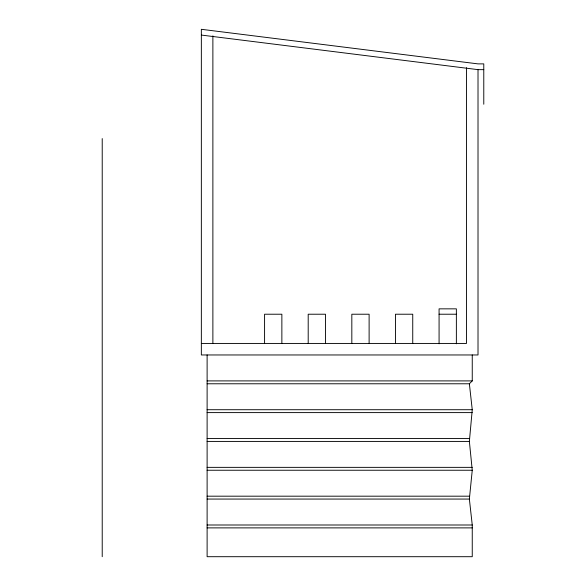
<?xml version="1.0" encoding="UTF-8"?>
<svg xmlns="http://www.w3.org/2000/svg" width="586" height="586" viewBox="0 0 586 586"><rect width="100%" height="100%" fill="white"/><g stroke="black" fill="none" stroke-linecap="round" stroke-linejoin="round"><path stroke-width="0.88" d="M207.114 354.962L207.114 556.7L472.25 556.7L472.25 524.997L469.371 499.06L472.25 470.243L469.371 441.419L472.25 409.717L469.371 383.779L472.25 380.9L472.25 354.962M483.78 69.646L478.015 69.646L201.35 35.065M439.075 314.221L456.369 314.221M201.35 343.433L466.493 343.433L466.493 67.676M207.114 380.9L472.25 380.9M207.114 383.779L469.371 383.779M207.114 409.717L472.25 409.717M207.114 412.603L472.25 412.603M207.114 438.54L469.371 438.54M207.114 441.419L469.371 441.419M207.114 467.357L472.25 467.357M207.114 470.243L472.25 470.243M207.114 496.181L469.371 496.181M207.114 499.06L469.371 499.06M207.114 524.997L472.25 524.997M207.114 527.883L472.25 527.883M483.78 104.235L483.78 63.881L478.015 63.881L201.35 29.3L201.35 354.962L478.015 354.962L478.015 69.492M456.369 343.806L456.369 308.851L439.075 308.851L439.075 343.806M412.742 343.433L412.742 314.221L395.447 314.221L395.447 343.433M369.114 343.433L369.114 314.221L351.827 314.221L351.827 343.433M325.494 343.433L325.494 314.221L308.199 314.221L308.199 343.433M281.866 343.433L281.866 314.221L264.579 314.221L264.579 343.433M212.879 35.841L212.879 343.433M102.22 138.589L102.22 556.7"/></g></svg>
